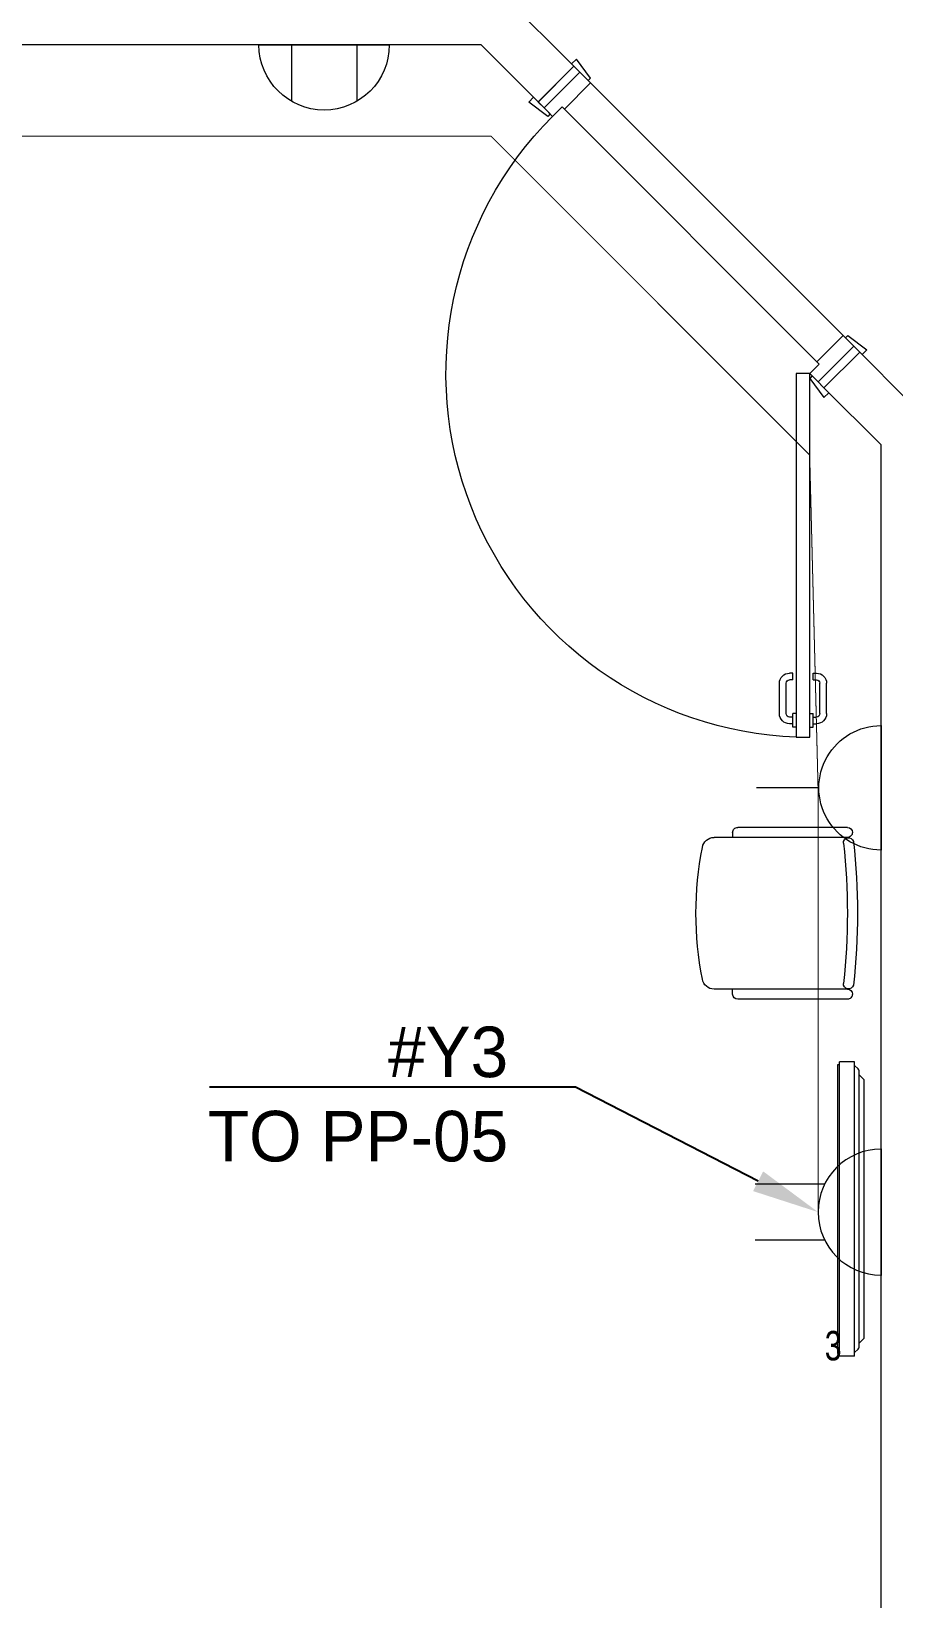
# Model space of a CAD drawing. Header units: metres. Extents: x 75097 to 220695, y -1557923 to -1361206.
# Drawn here: x 118336 to 120896, y -1438413 to -1433762 of the extents above; entities that cross this region are included whole.
import ezdxf
from ezdxf import colors
from ezdxf.entities.mleader import LeaderData, LeaderLine
from ezdxf.math import Vec2, Vec3

# ---------------------------------------------------------------- set-up
doc = ezdxf.new("R2010")
doc.units = ezdxf.units.M
doc.layers.get('0').update_dxf_attribs({"lineweight": 0})
for name, color, linetype, lineweight in [('A-100 - Copy$0$car', 8, 'Continuous', 0), ('A-100 - Copy$0$Medical Equipment and Furniture', 8, 'Continuous', 0), ('A-100 - Copy$0$Walls', 8, 'Continuous', 0), ('A-100 - Copy$0$Wooden Joinery', 8, 'Continuous', 0)]:
    doc.layers.add(name, color=color, linetype=linetype, lineweight=lineweight)
doc.layers.add('E-POWR', color=7, linetype='Continuous', lineweight=9, true_color=0x4e7e3e)
doc.layers.add('E-PW', color=7, linetype='Continuous', lineweight=9, true_color=0x4e7e3e)
doc.layers.add('PD-VENT', color=8, linetype='Continuous')
doc.styles.add('A-100 - Copy$0$X3G_ENTITY_257CFD', font='swisscl.ttf', dxfattribs={"height": 200})
doc.styles.get("Standard").update_dxf_attribs({"font": 'GOTHIC.TTF'})

# ---------------------------------------------------------------- blocks, each defined once
blk = doc.blocks.new('GI-041_dwg_E-SKT2-3902840-GI-041')
at = {"layer": 'E-POWR'}
blk.add_line((0.1982, 0), (-0.1982, 0), dxfattribs=at)
at = {"layer": 'E-PW'}
for p, q in [((-0.0879, 0.1765), (-0.0879, 0.3944)), ((0.0878, 0.1766), (0.0878, 0.3944)), ((-0.1466, 0), (0.1466, 0))]:
    blk.add_line(p, q, dxfattribs=at)
blk.add_arc((0, 0), 0.1972, 0.0142, 180.0142, dxfattribs=at)
blk = doc.blocks.new('NORMAL SOCKET')
at = {"layer": 'E-POWR'}
for p, q in [((0, 307.7), (0, 615.4)), ((-307.7, 0), (307.7, 0))]:
    blk.add_line(p, q, dxfattribs=at)
blk.add_ellipse((0, 0), major_axis=(32.8, 305.9), ratio=1, start_param=4.81904, end_param=7.960633, dxfattribs=at)
blk = doc.blocks.new('WALL OUTLET')
at = {"layer": 'E-POWR', "extrusion": (9.94399e-05, 4.90741e-07, 1)}
blk.add_line((-193.4, 0, 0), (193.4, 0, 0), dxfattribs=at)
blk.add_line((-193.4, 0, 0), (193.4, 0, 0), dxfattribs=at)
at = {"layer": 'E-POWR', "extrusion": (9.94399e-05, 4.90741e-07, 1), "elevation": 0}
for points in [[(-96.7, 0), (-96.7, 167.5)], [(96.7, 0), (96.7, 167.5)]]:
    blk.add_lwpolyline(points, dxfattribs=at)
at = {"layer": 'E-POWR', "extrusion": (9.94399e-05, 4.90741e-07, 1)}
blk.add_arc((0, 0, 0), 193.4, 359.9963, 179.9963, dxfattribs=at)
blk = doc.blocks.new('A-100 - Copy$0$DM15862C-P')
for p, q in [((-0.3835, 0), (-0.3983, -0.0149)), ((0.3835, 0), (-0.3835, 0)), ((0.3835, 0), (0.3983, -0.0149)), ((-0.4367, -0.0287), (-0.4367, -0.0734)), ((0.4365, -0.0287), (-0.4367, -0.0287)), ((-0.4157, -0.0175), (-0.4256, -0.0287)), ((0.41, -0.0149), (-0.4099, -0.0149)), ((0.4157, -0.0175), (0.4254, -0.0287)), ((0.4365, -0.0287), (0.4365, -0.0734)), ((0.4365, -0.0734), (-0.4367, -0.0734)), ((-0.4291, -0.078), (-0.4291, -0.0734)), ((0.429, -0.078), (-0.4291, -0.078)), ((0.429, -0.078), (0.429, -0.0734))]:
    blk.add_line(p, q)
for points in [[(-0.4099, -0.0149), (-0.4121, -0.0149), (-0.4141, -0.0158), (-0.4157, -0.0175)], [(0.4157, -0.0175), (0.4141, -0.0158), (0.4121, -0.0149), (0.41, -0.0149)]]:
    blk.add_open_spline(points, degree=3)
blk = doc.blocks.new('A-100 - Copy$0$GF21016-P')
at = {"extrusion": (-1.24384e-09, -1.20261e-09, -1)}
for p, q in [((0.0128, 0.0179), (0.0128, 0.4136)), ((0.4628, 0.0179), (0.4628, 0.4136)), ((-0.0172, 0.0179), (-0.0172, 0.3435)), ((-0.0022, 0.3585), (0.0128, 0.3585)), ((0.4778, 0.3585), (0.4628, 0.3585)), ((0.4928, 0.0179), (0.4928, 0.3435)), ((0.4778, 0.0029), (0.4778, 0.0029))]:
    blk.add_line(p, q, dxfattribs=at)
for centre, radius, start, end in [((-0.2378, -0.5362), 1.0036, 78.7568, 101.2432), ((-0.0478, 0.4136), 0.035, 0, 80.6557), ((-0.4278, 0.4136), 0.035, 99.3443, 180), ((0.0022, 0.3435), 0.015, 0, 90), ((-0.4778, 0.3435), 0.015, 90, 180), ((0.0022, 0.0179), 0.015, 270, 0), ((0.0022, 0.0179), 0.015, 180, 270), ((-0.0284, 0.0145), 0.015, 284.3864, 95.5209), ((-0.2378, 1.8734), 1.8855, 263.5119, 276.4881), ((-0.2378, 1.8928), 1.8749, 263.6341, 276.3659), ((-0.4471, 0.0145), 0.015, 84.4791, 255.6136), ((-0.4778, 0.0179), 0.015, 270, 0), ((-0.4778, 0.0179), 0.015, 180, 270)]:
    blk.add_arc(centre, radius, start, end, dxfattribs=at)
blk = doc.blocks.new('A-100 - Copy$0$A$C683B37BC')
at = {"layer": 'A-100 - Copy$0$car'}
for p, q in [((-770.4, -827), (-21.2, -77.8)), ((56.6, -155.6, -2.4), (-692.7, -904.8, -4.7))]:
    blk.add_line(p, q, dxfattribs=at)
at = {"layer": 'A-100 - Copy$0$Wooden Joinery'}
for p, q in [((-92.4, 996.4, -2.4), (-102.4, 996.4, -2.4)), ((-92.4, 1006.4, -2.4), (-92.4, 966.4, -2.4)), ((-82.4, 1006.4, -2.4), (-92.4, 1006.4, -2.4)), ((-42.4, 1006.4, -2.4), (-32.4, 1006.4, -2.4)), ((-32.4, 1006.4, -2.4), (-32.4, 966.4, -2.4)), ((-32.4, 996.4, -2.4), (-22.4, 996.4, -2.4)), ((-132.4, 966.4, -2.4), (-132.4, 876.4, -2.4)), ((-112.4, 966.4, -2.4), (-112.4, 876.4, -2.4)), ((-92.4, 976.4, -2.4), (-102.4, 976.4, -2.4)), ((-82.4, 966.4, -2.4), (-92.4, 966.4, -2.4)), ((-42.4, 966.4, -2.4), (-32.4, 966.4, -2.4)), ((-32.4, 976.4, -2.4), (-22.4, 976.4, -2.4)), ((-12.4, 966.4, -2.4), (-12.4, 876.4, -2.4)), ((7.6, 966.4, -2.4), (7.6, 876.4, -2.4)), ((-92.4, 866.4, -2.4), (-102.4, 866.4, -2.4)), ((-92.4, 846.4, -2.4), (-102.4, 846.4, -2.4)), ((-92.4, 866.4, -2.4), (-92.4, 846.4, -2.4)), ((-32.4, 866.4, -2.4), (-22.4, 866.4, -2.4)), ((-32.4, 866.4, -2.4), (-32.4, 846.4, -2.4)), ((-32.4, 846.4, -2.4), (-22.4, 846.4, -2.4))]:
    blk.add_line(p, q, dxfattribs=at)
for points in [[(-82.4, -42.4), (-82.4, 1036.4), (-42.4, 1036.4), (-42.4, -42.4)], [(-35.4, -35.4), (-42.4, -28.3), (0, 28.3), (14.1, 14.1)], [(63.6, -148.5), (70.7, -155.6), (127.3, -113.1), (113.1, -99)], [(-812.9, -812.9), (-819.9, -805.8), (-876.5, -848.2), (-862.4, -862.4)], [(-699.7, -911.9), (-692.7, -918.9), (-735.1, -975.5), (-749.2, -961.4)]]:
    blk.add_lwpolyline(points, close=True, dxfattribs=at)
for points in [[(-17.7, -17.7), (88.4, -123.7), (106.1, -106.1), (0, 0), (-17.7, -17.7)], [(-17.7, -17.7), (-42.4, -42.4), (-14.1, -70.7), (-21.2, -77.8), (56.6, -155.6), (88.4, -123.7), (-17.7, -17.7)], [(-830.6, -830.6), (-724.5, -936.6), (-742.2, -954.3), (-848.2, -848.2), (-830.6, -830.6)], [(-830.6, -830.6), (-805.8, -805.8), (-777.5, -834.1), (-770.4, -827), (-692.7, -904.8), (-724.5, -936.6), (-830.6, -830.6)]]:
    blk.add_lwpolyline(points, dxfattribs=at)
for centre, radius, start, end in [((-42.4, -42.4), 1079.6, 92.1234, 225), ((-102.4, 966.4, -2.4), 30, 90, 180), ((-22.4, 966.4, -2.4), 30, 0, 90), ((-102.4, 966.4, -2.4), 10, 90, 180), ((-22.4, 966.4, -2.4), 10, 0, 90), ((-102.4, 876.4, -2.4), 30, 180, 270), ((-102.4, 876.4, -2.4), 10, 180, 270), ((-22.4, 876.4, -2.4), 10, 270, 0), ((-22.4, 876.4, -2.4), 30, 270, 0)]:
    blk.add_arc(centre, radius, start, end, dxfattribs=at)
blk = doc.blocks.new('A-100 - Copy')
at = {"layer": 'A-100 - Copy$0$Walls'}
for p, q in [((119946.5, -1433865.9, 2.4), (119683.3, -1433602.7, 2.4)), ((119671.1, -1433802.7, 2.4), (115828.3, -1433802.7, 2.4)), ((119840.4, -1433972, 2.4), (119671.1, -1433802.7, 2.4)), ((119840.4, -1433972, 2.4), (119946.5, -1433865.9, 2.4)), ((120689, -1434820.5, 2.4), (120795, -1434714.5, 2.4)), ((120933.3, -1434852.7, 2.4), (120795, -1434714.5, 2.4)), ((120858.3, -1434989.8, 2.4), (120689, -1434820.5, 2.4)), ((120858.3, -1438727.7, 2.4), (120858.3, -1434989.8, 2.4))]:
    blk.add_line(p, q, dxfattribs=at)
at = {"layer": 'A-100 - Copy$0$Medical Equipment and Furniture', "extrusion": (-8.17196e-07, -2.67577e-11, -1), "xscale": -999.9999999999993, "yscale": 999.9999999999993, "zscale": 1000, "rotation": 270.0000251128832}
blk.add_blockref('A-100 - Copy$0$GF21016-P', (-120776.3, -1436617.1, -0.1), dxfattribs=at)
at = {"layer": 'A-100 - Copy$0$Medical Equipment and Furniture', "xscale": 1000, "yscale": 1000, "zscale": 1000, "rotation": 270}
blk.add_blockref('A-100 - Copy$0$DM15862C-P', (120808.3, -1437256.6, 2.4), dxfattribs=at)
at = {"layer": 'A-100 - Copy$0$Wooden Joinery', "xscale": -1, "rotation": 180}
blk.add_blockref('A-100 - Copy$0$A$C683B37BC', (120689, -1434820.5, 2.4), dxfattribs=at)
at = {"layer": 'A-100 - Copy$0$Medical Equipment and Furniture', "insert": (120716.3, -1437707.2, 0), "char_height": 87.5, "attachment_point": 8, "style": 'A-100 - Copy$0$X3G_ENTITY_257CFD'}
blk.add_mtext('3', dxfattribs=at)

msp = doc.modelspace()

# ---------------------------------------------------------------- linework, layer by layer
at = {"layer": 'E-POWR', "const_width": 3, "elevation": 2.4}
msp.add_lwpolyline([(120671.4, -1437266), (120671.4, -1436007), (120646.5, -1435019.6), (119700.8, -1434073.8), (115336.1, -1434073.8), (115317.5, -1435870.5), (115317.5, -1436450.3), (115334.9, -1438113), (115317.5, -1438711.4), (115334.9, -1440225.3)], dxfattribs=at)

# ---------------------------------------------------------------- block references
at = {"layer": 'E-POWR', "color": 85, "xscale": -0.6, "yscale": 0.6, "zscale": 0.6, "rotation": 90}
msp.add_blockref('NORMAL SOCKET', (120858.3, -1436007, 2.4), dxfattribs=at)
at = {"layer": 'E-POWR', "color": 85, "extrusion": (0, 0, -1), "xscale": -947.6469886575187, "yscale": 947.6469886575187, "zscale": -947.6469886575187, "rotation": 270.0072249975698}
msp.add_blockref('GI-041_dwg_E-SKT2-3902840-GI-041', (-120858.3, -1437265.9, -2.4), dxfattribs=at)
at = {"layer": 'PD-VENT', "color": 85, "xscale": -1, "rotation": 179.9816343017128}
msp.add_blockref('WALL OUTLET', (119205.3, -1433802.7, 2.4), dxfattribs=at)

# ---------------------------------------------------------------- leaders
at = {"layer": 'E-POWR'}
ml = msp.add_multileader_mtext('Standard', dxfattribs=at)
ml.set_content('#Y3\\PTO PP-05', color=256)
ml.set_leader_properties()
ml.build(insert=Vec2(0, 0))
ml.multileader.update_dxf_attribs({"text_right_attachment_type": 6, "dogleg_length": 200, "arrow_head_size": 200})
ctx = ml.context
ctx.base_point, ctx.char_height, ctx.arrow_head_size, ctx.landing_gap_size, ctx.plane_origin = Vec3(118887.9, -1436792.4, 2.4), 150, 200, 0.09, Vec3(118015.5, -1435767.4, 2.4)
ctx.right_attachment, ctx.text_align_type = 6, 2
notes = []
notes.append((ctx, [(1, (1, 1, 0), (119951.8, -1436895.5, 2.4), (-1, 0), 200, [(0, [(120671.4, -1437265.9, 2.4)], 0, [])])]))
ctx.mtext.insert, ctx.mtext.alignment, ctx.mtext.flow_direction = Vec3(119751.7, -1436715.5, 2.4), 3, 5
for ctx, leaders in notes:
    for number, flags, end, landing, length, lines in leaders:
        leader = LeaderData()
        leader.index, (leader.has_last_leader_line, leader.has_dogleg_vector, leader.attachment_direction) = number, flags
        leader.last_leader_point, leader.dogleg_vector, leader.dogleg_length = Vec3(end), Vec3(landing), length
        for number, points, colour, breaks in lines:
            line = LeaderLine()
            line.index, line.vertices, line.color, line.breaks = number, Vec3.list(points), colors.encode_raw_color(colour), breaks
            leader.lines.append(line)
        ctx.leaders.append(leader)

# ---------------------------------------------------------------- next in the draw order: block references
msp.add_blockref('A-100 - Copy', (0, 0))

doc.saveas('drawing.dxf')
